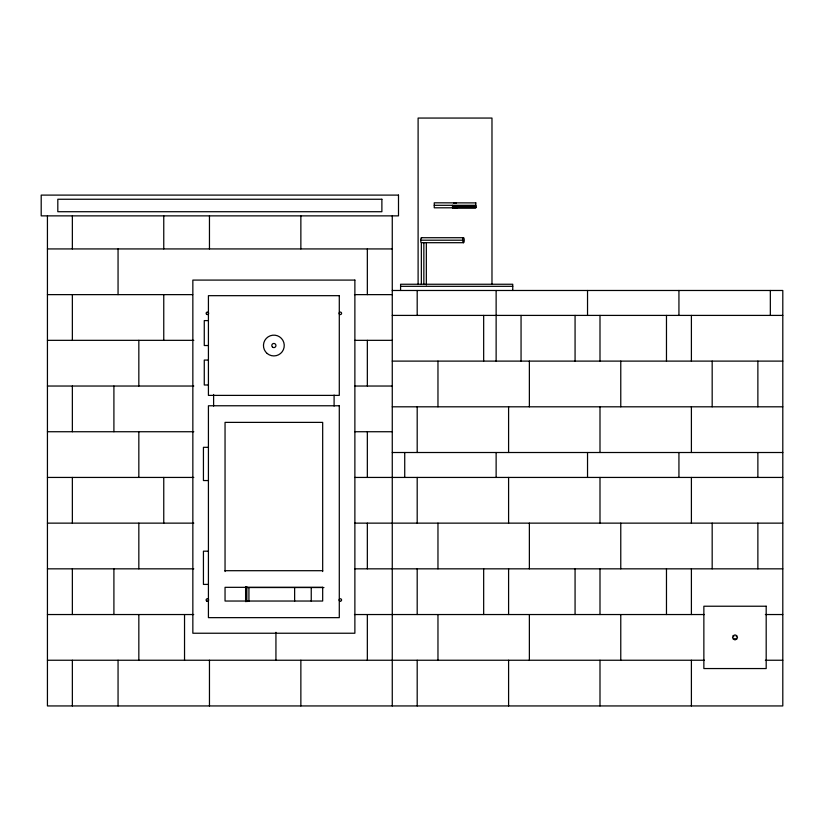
<?xml version="1.0" encoding="UTF-8"?>
<svg xmlns="http://www.w3.org/2000/svg" width="824" height="824" viewBox="0 0 824 824"><rect width="100%" height="100%" fill="white"/><g stroke="black" fill="none" stroke-linecap="round" stroke-linejoin="round"><path stroke-width="1.24" d="M455.044 207.803L455.672 207.72A2.493 2.472 -90 0 0 456.795 207.071A2.493 2.493 0 0 1 453.262 207.071M475.798 202.9L434.248 202.817L434.248 207.803L475.798 207.803L475.798 202.817M434.248 205.31L475.798 205.31M452.531 205.948L475.798 205.948M452.531 206.556L475.798 206.556M452.531 207.071L475.798 207.071M452.531 207.463L475.798 207.463M452.531 207.72L475.798 207.72M421.466 237.714L463.5 237.714A2.493 0.742 -90 0 1 464.242 240.206A2.493 0.742 90 0 1 463.5 242.699L421.352 242.699L421.352 284.208M421.651 237.796A2.493 0.742 -90 0 0 420.714 240.206L462.758 240.206A2.493 0.742 -90 0 1 463.5 237.714M47.431 248.93L392.265 248.93M400.577 286.319L512.755 286.319M392.265 290.481L782.8 290.481L782.8 705.941L47.431 705.941L47.431 215.929M47.431 294.632L192.713 294.632M354.485 294.632L392.265 294.632M392.265 315.407L782.8 315.407M208.421 320.598L204.27 320.598L204.27 345.524L208.421 345.524M47.431 340.333L193.805 340.333M354.876 340.333L392.265 340.333M208.421 360.067L204.27 360.067L204.27 384.993L208.421 384.993M392.265 361.108L782.8 361.108M47.431 386.034L193.805 386.034M354.876 386.034L392.265 386.034M392.265 406.809L782.8 406.809M47.431 431.735L193.805 431.735M354.876 431.735L392.265 431.735M208.421 447.319L203.435 447.319L203.435 480.547L208.421 480.547M392.265 452.51L782.8 452.51M47.431 477.436L193.805 477.436M354.876 477.436L782.8 477.436M47.431 523.137L193.805 523.137M354.876 523.137L782.8 523.137M208.421 551.184L203.435 551.184L203.435 584.412L208.421 584.412M47.431 568.838L193.805 568.838M354.876 568.838L782.8 568.838M225.045 570.702L322.678 570.702M246.407 587.533L323.945 587.533M47.431 614.539L193.722 614.539M354.464 614.539L704.448 614.539M765.352 614.539L782.8 614.539M47.431 660.24L704.448 660.24M765.352 660.24L782.8 660.24M455.044 202.817L455.672 202.9A2.493 2.472 -90 0 1 456.28 203.147A2.493 2.493 0 0 0 453.777 203.147M770.337 290.481L770.337 315.407M757.874 361.108L757.874 406.809M757.874 452.51L757.874 477.436M757.874 523.137L757.874 568.838M712.173 361.108L712.173 406.809M712.173 523.137L712.173 568.838M691.398 315.407L691.398 361.108M691.398 406.809L691.398 452.51M691.398 477.436L691.398 523.137M691.398 568.838L691.398 614.539M691.398 660.24L691.398 705.941M678.935 290.481L678.935 315.407M678.935 452.51L678.935 477.436M666.472 315.407L666.472 361.108M666.472 568.838L666.472 614.539M620.771 361.108L620.771 406.809M620.771 523.137L620.771 568.838M620.771 614.539L620.771 660.24M599.996 315.407L599.996 361.108M599.996 406.809L599.996 452.51M599.996 477.436L599.996 523.137M599.996 568.838L599.996 614.539M599.996 660.24L599.996 705.941M587.533 290.481L587.533 315.407M587.533 452.51L587.533 477.436M575.07 315.407L575.07 361.108M575.07 568.838L575.07 614.539M529.369 361.108L529.369 406.809M529.369 523.137L529.369 568.838M529.369 614.539L529.369 660.24M521.056 315.407L521.056 361.108M512.755 290.481L512.755 284.249L400.577 284.249L400.577 290.481M508.593 406.809L508.593 452.51M508.593 477.436L508.593 523.137M508.593 568.838L508.593 614.539M508.593 660.24L508.593 705.941M496.13 290.481L496.13 361.108M496.13 452.51L496.13 477.436M491.979 284.249L491.979 118.059L418.108 118.059L418.108 284.249M483.667 315.407L483.667 361.108M483.667 568.838L483.667 614.539M457.516 207.071L457.516 207.803M452.531 205.31L452.531 207.803M437.966 361.108L437.966 406.809M437.966 523.137L437.966 568.838M437.966 614.539L437.966 660.24M426.338 242.699L426.338 285.001M423.845 242.699L423.845 284.373M417.191 290.481L417.191 315.407M417.191 406.809L417.191 452.51M417.191 477.436L417.191 523.137M417.191 568.838L417.191 614.539M417.191 660.24L417.191 705.941M404.728 452.51L404.728 477.436M392.265 215.929L392.265 705.941M367.339 248.93L367.339 294.632M367.339 340.333L367.339 386.034M367.339 431.735L367.339 477.436M367.339 523.137L367.339 568.838M367.339 614.539L367.339 660.24M334.101 395.077L334.101 406.077M322.678 571.537L322.678 422.382L225.045 422.382L225.045 571.537M311.245 587.533L311.245 601.242M300.863 215.929L300.863 248.93M300.863 660.24L300.863 705.941M294.632 587.533L294.632 601.242M275.937 632.307L275.937 660.24M248.93 587.533L248.93 601.242M246.85 586.698L246.85 601.654M245.603 586.698L245.603 601.654M213.612 394.469L213.612 406.077M209.461 215.929L209.461 248.93M209.461 660.24L209.461 705.941M184.535 614.539L184.535 660.24M163.76 215.929L163.76 248.93M163.76 294.632L163.76 340.333M163.76 477.436L163.76 523.137M138.834 340.333L138.834 386.034M138.834 431.735L138.834 477.436M138.834 523.137L138.834 568.838M138.834 614.539L138.834 660.24M118.059 248.93L118.059 294.632M118.059 660.24L118.059 705.941M113.908 386.034L113.908 431.735M113.908 568.838L113.908 614.539M72.358 215.929L72.358 248.93M72.358 294.632L72.358 340.333M72.358 386.034L72.358 431.735M72.358 477.436L72.358 523.137M72.358 568.838L72.358 614.539M72.358 660.24L72.358 705.941M463.5 242.699A2.493 0.742 -90 0 1 462.758 240.206M421.651 242.617A2.493 0.742 -90 0 1 420.714 240.206M455.064 207.803A2.493 2.472 -90 0 1 453.303 207.071M453.818 203.147A2.493 2.472 -90 0 1 455.064 202.817M736.46 638.219A1.658 1.658 0 0 1 736.192 638.559M735.451 638.991A1.658 1.658 0 0 1 734.596 638.991M733.844 638.559A1.658 1.658 0 0 1 733.587 638.219M733.587 636.561A1.658 1.658 0 0 1 733.844 636.21M736.192 636.21A1.658 1.658 0 0 1 736.46 636.561M733.257 635.623L732.526 637.385L733.257 639.146L735.018 639.877L736.78 639.146L737.511 637.385L736.78 635.623L735.018 634.892L733.257 635.623M398.497 195.103L41.2 195.103L41.2 215.867L398.497 215.867L398.497 195.103M381.883 199.254L57.814 199.254L57.814 211.717L381.883 211.717L381.883 199.254M354.876 280.088L192.847 280.088L192.847 633.234L354.876 633.234L354.876 280.088M339.292 295.672L208.421 295.672L208.421 395.386L339.292 395.386L339.292 295.672M339.292 405.769L208.421 405.769L208.421 617.65L339.292 617.65L339.292 405.769M322.678 587.327L225.045 587.327L225.045 601.036L322.678 601.036L322.678 587.327M766.186 606.227L703.861 606.227L703.861 668.552L766.186 668.552L766.186 606.227M206.762 314.408A1.246 1.246 0 0 0 208.627 313.326A1.246 1.246 0 0 0 206.762 312.244A1.246 1.246 0 0 0 206.762 314.408M206.752 601.077A1.246 1.246 0 0 0 208.616 599.996A1.246 1.246 0 0 0 206.752 598.914A1.246 1.246 0 0 0 206.752 601.077M339.715 601.077A1.246 1.246 0 0 0 341.579 599.996A1.246 1.246 0 0 0 339.715 598.914A1.246 1.246 0 0 0 339.715 601.077M339.715 314.408A1.246 1.246 0 0 0 341.579 313.326A1.246 1.246 0 0 0 339.715 312.244A1.246 1.246 0 0 0 339.715 314.408M272.528 347.12A2.081 2.081 0 0 0 275.906 345.884A2.081 2.081 0 0 0 273.146 343.577A2.081 2.081 0 0 0 272.528 347.12M267.192 353.496A10.382 10.382 0 0 0 284.095 347.316A10.382 10.382 0 0 0 270.293 335.77A10.382 10.382 0 0 0 267.192 353.496"/></g></svg>
